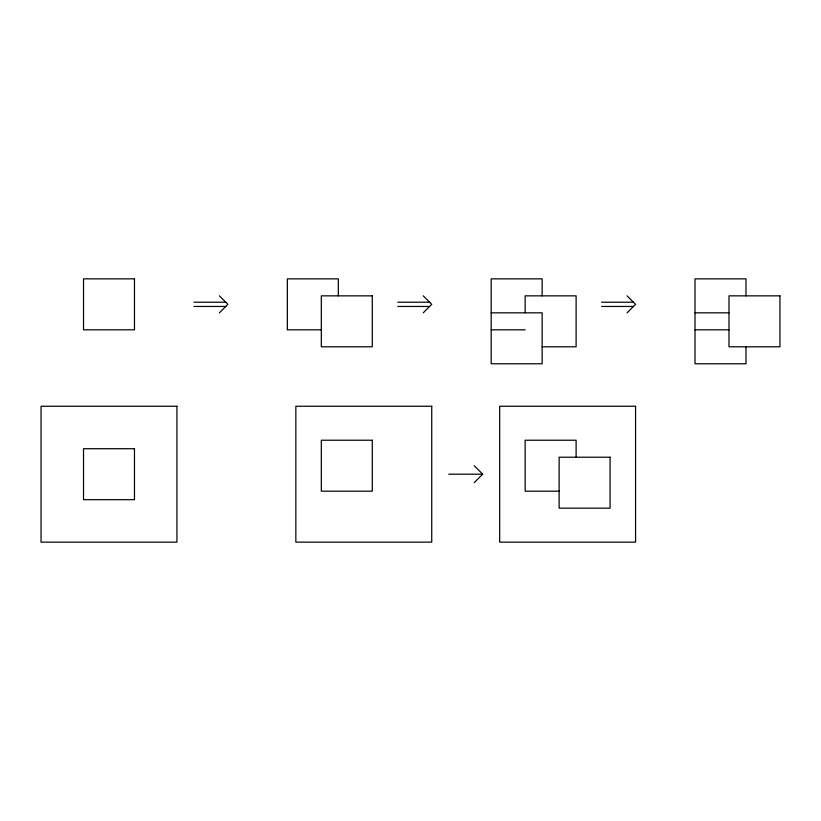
<?xml version="1.0" encoding="UTF-8"?>
<svg xmlns="http://www.w3.org/2000/svg" width="821" height="821" viewBox="0 0 821 821"><rect width="100%" height="100%" fill="white"/><g stroke="black" fill="none" stroke-linecap="round" stroke-linejoin="round"><path stroke-width="1.23" d="M219.402 312.832L227.899 304.334L219.402 295.847M423.236 312.832L431.733 304.334L423.236 295.847M627.07 312.832L635.567 304.334L627.07 295.847M474.199 482.686L482.686 474.199L474.199 465.702M193.93 302.21L225.775 302.21M397.764 302.21L429.609 302.21M601.598 302.21L633.443 302.21M193.93 306.459L225.775 306.459M397.764 306.459L429.609 306.459M601.598 306.459L633.443 306.459M491.184 312.832L542.147 312.832L542.147 363.785L491.184 363.785L491.184 278.853L542.147 278.853L542.147 295.847M695.018 312.832L728.986 312.832M321.319 329.816L287.35 329.816L287.35 278.853L338.314 278.853L338.314 295.847M491.184 329.816L525.153 329.816M695.018 329.816L728.986 329.816M542.147 346.801L576.116 346.801L576.116 295.847L525.153 295.847L525.153 312.832M448.718 474.199L482.686 474.199M559.132 491.184L525.153 491.184L525.153 440.23L576.116 440.23L576.116 457.215M745.981 295.847L745.981 278.853L695.018 278.853L695.018 363.785L745.981 363.785L745.981 346.801M134.47 278.853L83.516 278.853L83.516 329.816L134.47 329.816L134.47 278.853M372.282 295.847L321.319 295.847L321.319 346.801L372.282 346.801L372.282 295.847M779.95 295.847L728.986 295.847L728.986 346.801L779.95 346.801L779.95 295.847M176.936 406.251L41.05 406.251L41.05 542.147L176.936 542.147L176.936 406.251M431.733 406.251L295.847 406.251L295.847 542.147L431.733 542.147L431.733 406.251M635.567 406.251L499.681 406.251L499.681 542.147L635.567 542.147L635.567 406.251M372.282 440.23L321.319 440.23L321.319 491.184L372.282 491.184L372.282 440.23M134.47 448.718L83.516 448.718L83.516 499.681L134.47 499.681L134.47 448.718M610.085 457.215L559.132 457.215L559.132 508.168L610.085 508.168L610.085 457.215"/></g></svg>
